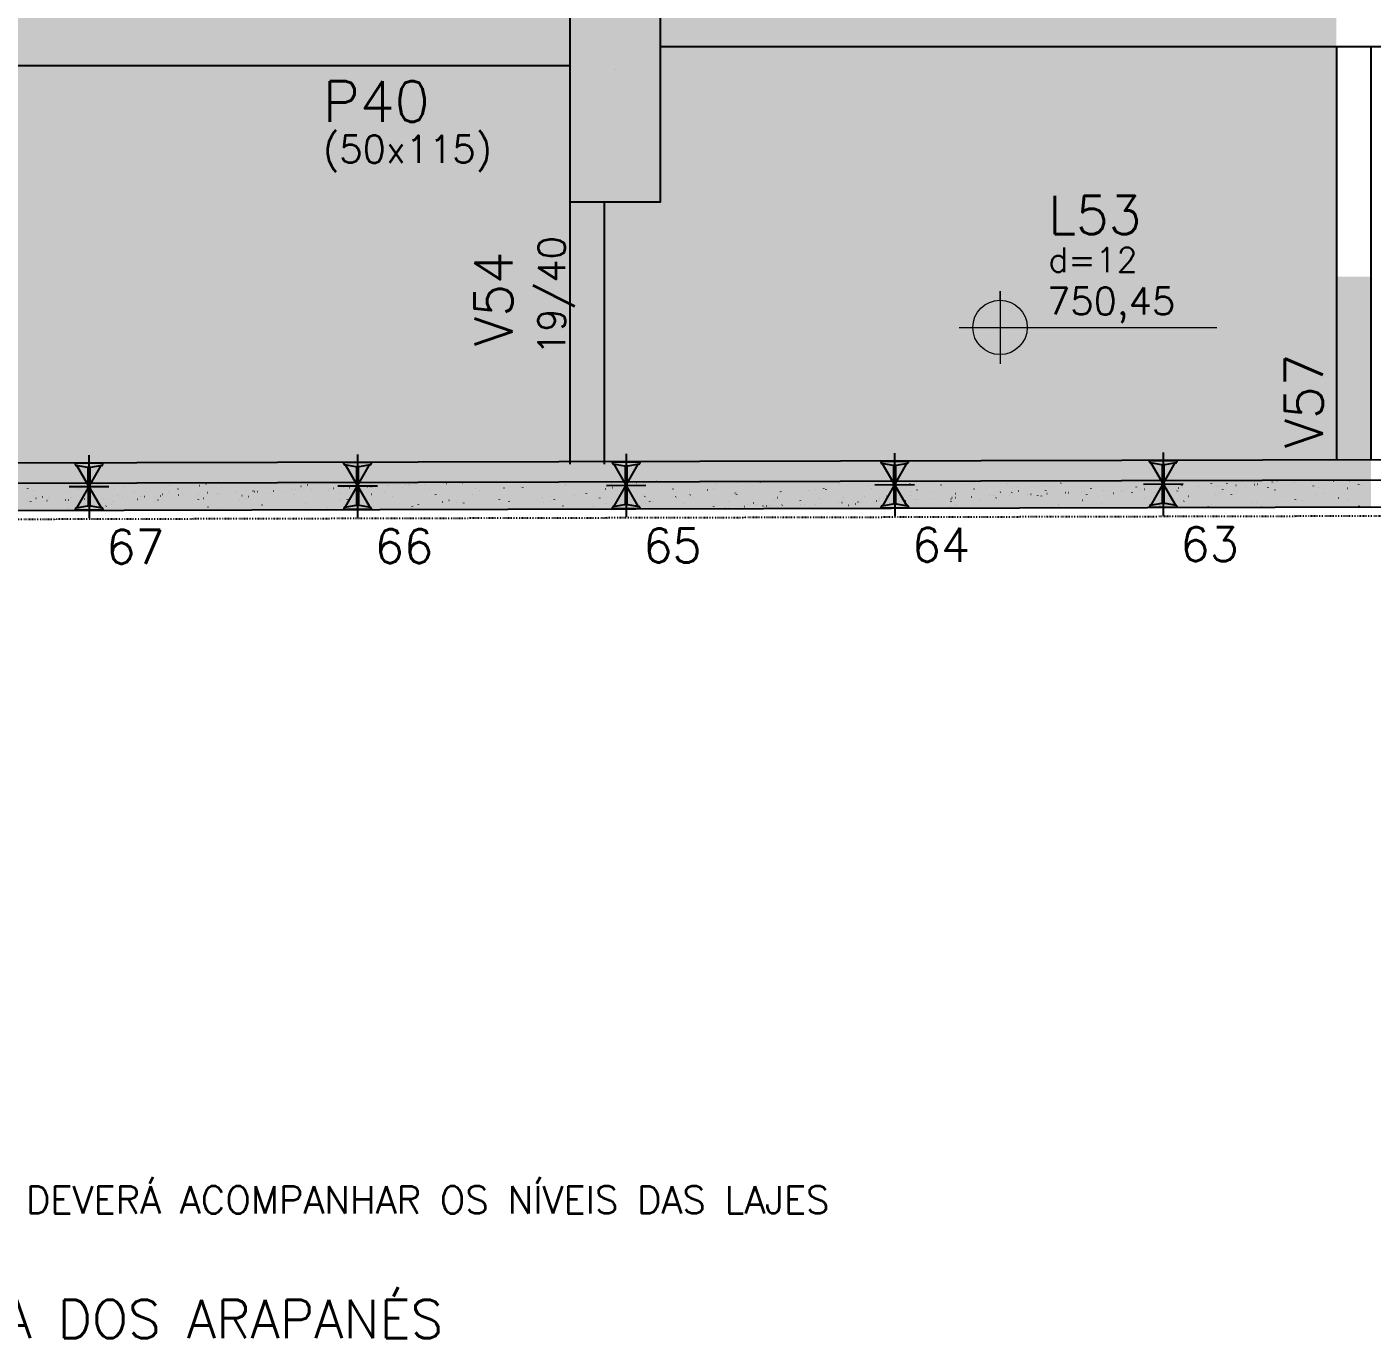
# Model space of a CAD drawing. Extents: x -40810 to 33675, y -2018 to 21213.
# Drawn here: x 17077 to 17819, y -736 to -14 of the extents above; entities that cross this region are included whole.
import ezdxf

# ---------------------------------------------------------------- set-up
doc = ezdxf.new("R2010")
doc.units = 0
doc.linetypes.add('ESTILO_TQS_0003', pattern=[1.5, 0.5, -0.4, 0.1, -0.5])
doc.layers.get('0').update_dxf_attribs({"color": 1, "lineweight": 9})
for name, color, linetype in [('1', 5, 'Continuous'), ('10', 7, 'Continuous'), ('11', 22, 'Continuous'), ('12', 3, 'Continuous'), ('13', 7, 'Continuous'), ('131', 59, 'Continuous'), ('19', 5, 'Continuous'), ('24', 5, 'ESTILO_TQS_0003'), ('242', 3, 'Continuous'), ('26', 1, 'Continuous'), ('27', 10, 'Continuous'), ('3', 2, 'Continuous'), ('49', 20, 'Continuous'), ('51', 6, 'Continuous'), ('52', 21, 'Continuous'), ('8', 5, 'Continuous'), ('9', 3, 'Continuous')]:
    doc.layers.add(name, color=color, linetype=linetype)
doc.styles.get("Standard").update_dxf_attribs({"font": 'romans.shx', "width": 0.8})

# ---------------------------------------------------------------- blocks, each defined once
blk = doc.blocks.new('_H9EFD498501-001')
for p, q in [((3310.16108, 200.255246), (3310.234303, 200.271479)), ((3332.661637, 200.243865), (3332.707294, 200.303367)), ((3350.049893, 200.340484), (3350.124821, 200.343755)), ((2621.789618, 195.840729), (2621.799408, 195.915087)), ((2624.757292, 194.829961), (2624.802949, 194.889462)), ((2643.110933, 194.169924), (2643.184156, 194.186157)), ((2645.701455, 197.390365), (2645.711245, 197.464724)), ((2649.724331, 195.74195), (2649.769988, 195.801451)), ((2660.31815, 197.984672), (2660.391373, 198.000905)), ((2663.979261, 198.79632), (2664.052483, 198.812553)), ((2669.539872, 198.382314), (2669.549661, 198.456672)), ((2674.69137, 196.653939), (2674.737027, 196.71344)), ((2680.803186, 193.896278), (2680.812975, 193.970636)), ((2699.092261, 193.690128), (2699.165483, 193.70636)), ((2699.658409, 197.565928), (2699.704066, 197.62543)), ((2704.715023, 195.445914), (2704.724812, 195.520272)), ((2716.299478, 197.504876), (2716.372701, 197.521109)), ((2719.960588, 198.316524), (2720.033811, 198.332757)), ((2720.881566, 193.598794), (2720.927223, 193.658296)), ((2724.625448, 198.477917), (2724.671105, 198.537419)), ((2725.718254, 193.185711), (2725.793183, 193.188982)), ((2727.591469, 193.267497), (2727.666398, 193.270769)), ((2728.553439, 196.437862), (2728.563229, 196.512221)), ((2736.433046, 193.653529), (2736.507975, 193.6568)), ((2745.848605, 194.510783), (2745.894262, 194.570285)), ((2746.548409, 194.095175), (2746.623338, 194.098446)), ((2748.421625, 194.176961), (2748.496553, 194.180233)), ((2752.568066, 198.768262), (2752.577855, 198.84262)), ((2755.073589, 193.210331), (2755.146811, 193.226564)), ((2757.263202, 194.562993), (2757.33813, 194.566264)), ((2763.72859, 193.501463), (2763.73838, 193.575821)), ((2767.378565, 195.004639), (2767.453493, 195.007911)), ((2769.25178, 195.086426), (2769.326709, 195.089697)), ((2770.815644, 195.422772), (2770.861301, 195.482274)), ((2772.280806, 197.02508), (2772.354028, 197.041313)), ((2775.941916, 197.836728), (2776.015138, 197.852961)), ((2778.093357, 195.472457), (2778.168286, 195.475729)), ((2787.567007, 194.493411), (2787.576796, 194.56777)), ((2788.20872, 195.914103), (2788.283649, 195.917375)), ((2790.081936, 195.99589), (2790.156864, 195.999161)), ((2793.385685, 193.210933), (2793.431342, 193.270434)), ((2795.782683, 196.334762), (2795.82834, 196.394263)), ((2798.923512, 196.381921), (2798.998441, 196.385193)), ((2809.038876, 196.823568), (2809.113804, 196.826839)), ((2810.912091, 196.905354), (2810.98702, 196.908625)), ((2811.581633, 196.82381), (2811.591423, 196.898169)), ((2818.352724, 194.122922), (2818.398381, 194.182423)), ((2819.753668, 197.291386), (2819.828597, 197.294657)), ((2820.749722, 197.246751), (2820.795379, 197.306252)), ((2828.262134, 196.545284), (2828.335356, 196.561517)), ((2829.869031, 197.733032), (2829.94396, 197.736303)), ((2831.742247, 197.814818), (2831.817175, 197.81809)), ((2831.923244, 197.356932), (2831.996466, 197.373165)), ((2835.49347, 198.373447), (2835.50326, 198.447805)), ((2840.583823, 198.20085), (2840.658752, 198.204121)), ((2843.319763, 195.034911), (2843.36542, 195.094413)), ((2845.716761, 198.15874), (2845.762418, 198.218241)), ((2850.699187, 198.642496), (2850.774115, 198.645768)), ((2852.572402, 198.724282), (2852.647331, 198.727554)), ((2859.331887, 199.365395), (2859.332812, 199.372425)), ((2861.413979, 199.110314), (2861.488907, 199.113585)), ((2868.286802, 195.9469), (2868.332459, 196.006402)), ((2870.595201, 194.879359), (2870.60499, 194.953717)), ((2870.6838, 199.070729), (2870.729457, 199.130231)), ((2884.243462, 196.065487), (2884.316684, 196.08172)), ((2887.904572, 196.877136), (2887.977794, 196.893369)), ((2893.253841, 196.858889), (2893.299498, 196.918391)), ((2894.507038, 196.428995), (2894.516827, 196.503354)), ((2918.22088, 197.770879), (2918.266537, 197.83038)), ((2918.345454, 197.420944), (2918.355243, 197.495302)), ((2929.608768, 192.934908), (2929.618557, 193.009266)), ((2940.22479, 195.585691), (2940.298012, 195.601924)), ((2943.187919, 198.682868), (2943.233576, 198.742369)), ((2943.8859, 196.39734), (2943.959122, 196.413573)), ((2953.520605, 194.484544), (2953.530395, 194.558902)), ((2957.065896, 199.319275), (2957.139118, 199.335508)), ((2968.154958, 199.594857), (2968.187846, 199.637718)), ((2977.359021, 195.476493), (2977.368811, 195.550851)), ((2996.206118, 195.105895), (2996.27934, 195.122128)), ((2999.867228, 195.917544), (2999.94045, 195.933777)), ((3001.373648, 197.806892), (3001.383437, 197.88125)), ((3011.834012, 193.26713), (3011.879669, 193.326631)), ((3013.047224, 198.839479), (3013.120446, 198.855712)), ((3025.285485, 199.356528), (3025.295275, 199.430886)), ((3036.372589, 193.532041), (3036.382378, 193.6064)), ((3036.801051, 194.179119), (3036.846708, 194.23862)), ((3052.187446, 194.626099), (3052.260668, 194.642332)), ((3055.848556, 195.437748), (3055.921778, 195.453981)), ((3060.387215, 195.86244), (3060.397005, 195.936799)), ((3061.76809, 195.091108), (3061.813747, 195.150609)), ((3069.028552, 198.359683), (3069.101774, 198.375915)), ((3084.299053, 197.412077), (3084.308842, 197.486435)), ((3086.735129, 196.003097), (3086.780786, 196.062599)), ((3108.137469, 198.404025), (3108.147258, 198.478384)), ((3108.168774, 194.146303), (3108.241996, 194.162536)), ((3111.702168, 196.915086), (3111.747825, 196.974588)), ((3111.829884, 194.957952), (3111.903106, 194.974185)), ((3119.400783, 193.917989), (3119.410572, 193.992347)), ((3125.00988, 197.879886), (3125.083102, 197.896119)), ((3132.925325, 192.947952), (3132.970982, 193.007454)), ((3136.669207, 197.827075), (3136.714864, 197.886577)), ((3143.31262, 195.467625), (3143.32241, 195.541984)), ((3157.892364, 193.859941), (3157.938021, 193.919443)), ((3161.636246, 198.739064), (3161.681904, 198.798566)), ((3164.150101, 193.666507), (3164.223324, 193.68274)), ((3167.151036, 196.459574), (3167.160826, 196.533932)), ((3167.811211, 194.478156), (3167.884434, 194.494389)), ((3180.991208, 197.40009), (3181.06443, 197.416323)), ((3182.859403, 194.771931), (3182.90506, 194.831432)), ((3183.408649, 193.06477), (3183.483578, 193.068042)), ((3186.603285, 199.651054), (3186.648943, 199.710555)), ((3191.165663, 198.789973), (3191.175452, 198.864331)), ((3193.524012, 193.506417), (3193.598941, 193.509688)), ((3195.397228, 193.588203), (3195.472156, 193.591474)), ((3202.326187, 193.523174), (3202.335977, 193.597532)), ((3204.238805, 193.974234), (3204.313733, 193.977506)), ((3207.826442, 195.68392), (3207.872099, 195.743421)), ((3214.354168, 194.415881), (3214.429096, 194.419152)), ((3216.227383, 194.497667), (3216.302312, 194.500939)), ((3220.131429, 193.186711), (3220.204651, 193.202944)), ((3223.792539, 193.998359), (3223.865761, 194.014592)), ((3225.06896, 194.883699), (3225.143889, 194.88697)), ((3226.164604, 194.515123), (3226.174393, 194.589481)), ((3230.396483, 193.47208), (3230.44214, 193.531582)), ((3232.793481, 196.595909), (3232.839138, 196.65541)), ((3235.184323, 195.325345), (3235.259252, 195.328616)), ((3236.972535, 196.920294), (3237.045758, 196.936527)), ((3237.057539, 195.407131), (3237.132467, 195.410403)), ((3245.899115, 195.793163), (3245.974044, 195.796434)), ((3250.17923, 196.845522), (3250.18902, 196.91988)), ((3255.363522, 194.384069), (3255.409179, 194.443571)), ((3256.014479, 196.234809), (3256.089407, 196.238081)), ((3257.76052, 197.507898), (3257.806177, 197.5674)), ((3257.887694, 196.316596), (3257.962623, 196.319867)), ((3266.729271, 196.702627), (3266.8042, 196.705899)), ((3274.091067, 198.395158), (3274.100857, 198.469516)), ((3276.844634, 197.144273), (3276.919563, 197.147545)), ((3278.71785, 197.22606), (3278.792778, 197.229331)), ((3279.773867, 193.518563), (3279.847089, 193.534796)), ((3280.330561, 195.296058), (3280.376218, 195.35556)), ((3282.727559, 198.419887), (3282.773216, 198.479389)), ((3287.559426, 197.612091), (3287.634355, 197.615363)), ((3292.953863, 196.440498), (3293.027085, 196.456731)), ((3297.67479, 198.053738), (3297.749718, 198.057009)), ((3297.929484, 199.387107), (3297.939273, 199.461465)), ((3299.548005, 198.135524), (3299.622934, 198.138795)), ((3305.2976, 196.208048), (3305.343257, 196.267549)), ((3307.694598, 199.331876), (3307.740255, 199.391378)), ((3308.389582, 198.521556), (3308.46451, 198.524827)), ((3309.192798, 194.90107), (3309.202587, 194.975429)), ((3318.504945, 198.963202), (3318.579874, 198.966473)), ((3320.37816, 199.044988), (3320.453089, 199.04826)), ((3329.219737, 199.43102), (3329.294666, 199.434291)), ((3330.264639, 197.120037), (3330.310296, 197.179538)), ((3333.104635, 196.450707), (3333.114424, 196.525065)), ((3335.755195, 193.038767), (3335.828417, 193.055)), ((3339.3351, 199.872666), (3339.410029, 199.875938)), ((3341.208316, 199.954452), (3341.283244, 199.957724)), ((3348.935191, 195.960702), (3349.008413, 195.976935)), ((3355.231678, 198.032026), (3355.277335, 198.091527)), ((3356.943051, 197.442655), (3356.952841, 197.517014)), ((2621.567477, 188.63839), (2621.642406, 188.641661)), ((2623.440692, 188.720176), (2623.515621, 188.723447)), ((2626.269827, 190.43634), (2626.343049, 190.452573)), ((2629.930937, 191.247989), (2630.004159, 191.264222)), ((2632.282269, 189.106207), (2632.357198, 189.109479)), ((2632.950143, 190.57393), (2632.959932, 190.648288)), ((2642.397632, 189.547854), (2642.472561, 189.551125)), ((2643.58345, 187.738998), (2643.629107, 187.798499)), ((2644.270848, 189.62964), (2644.345776, 189.632912)), ((2645.980448, 190.862827), (2646.026106, 190.922328)), ((2653.112425, 190.015672), (2653.187353, 190.018943)), ((2656.788559, 191.565878), (2656.798349, 191.640237)), ((2663.227788, 190.457318), (2663.302716, 190.460589)), ((2665.043938, 186.141796), (2665.11716, 186.158029)), ((2665.101003, 190.539104), (2665.175932, 190.542376)), ((2668.051873, 187.079842), (2668.061663, 187.154201)), ((2668.550489, 188.650987), (2668.596146, 188.710489)), ((2670.947487, 191.774816), (2670.993145, 191.834317)), ((2673.94258, 190.925136), (2674.017509, 190.928407)), ((2682.251155, 189.956544), (2682.324377, 189.972777)), ((2684.057943, 191.366782), (2684.132872, 191.370054)), ((2685.912265, 190.768193), (2685.985487, 190.784426)), ((2685.931159, 191.448569), (2686.006087, 191.45184)), ((2691.96371, 188.629479), (2691.9735, 188.703837)), ((2693.517528, 189.562976), (2693.563185, 189.622478)), ((2694.772735, 191.8346), (2694.847664, 191.837872)), ((2695.914527, 192.686805), (2695.960184, 192.746306)), ((2704.888099, 192.276246), (2704.963027, 192.279518)), ((2706.761314, 192.358033), (2706.836243, 192.361304)), ((2715.602891, 192.744064), (2715.677819, 192.747336)), ((2715.802127, 189.621427), (2715.811916, 189.695786)), ((2718.484567, 190.474965), (2718.530225, 190.534467)), ((2721.025266, 185.662), (2721.098488, 185.678233)), ((2738.232483, 189.476748), (2738.305705, 189.492981)), ((2739.816753, 191.951826), (2739.826543, 192.026185)), ((2741.893593, 190.288397), (2741.966815, 190.30463)), ((2743.451606, 191.386954), (2743.497264, 191.446456)), ((2750.977278, 186.685027), (2750.987067, 186.759386)), ((2768.418645, 192.298944), (2768.464303, 192.358445)), ((2774.815694, 187.676976), (2774.825483, 187.751334)), ((2794.213811, 188.996952), (2794.287033, 189.013185)), ((2797.874921, 189.808601), (2797.948143, 189.824834)), ((2798.830321, 190.007375), (2798.84011, 190.081733)), ((2811.054917, 192.730535), (2811.128139, 192.746768)), ((2812.0977, 185.971216), (2812.143357, 186.030718)), ((2822.742158, 191.557011), (2822.751947, 191.63137)), ((2833.829261, 185.732525), (2833.839051, 185.806883)), ((2837.064739, 186.883206), (2837.110396, 186.942707)), ((2846.580574, 192.54896), (2846.590363, 192.623318)), ((2850.195139, 188.517156), (2850.268361, 188.533389)), ((2853.856249, 189.328804), (2853.929471, 189.345037)), ((2857.843888, 188.062924), (2857.853677, 188.137282)), ((2862.031778, 187.795195), (2862.077435, 187.854696)), ((2867.036245, 192.250739), (2867.109467, 192.266972)), ((2881.755725, 189.61256), (2881.765515, 189.686918)), ((2886.998817, 188.707184), (2887.044474, 188.766685)), ((2905.594141, 190.604509), (2905.603931, 190.678867)), ((2906.176467, 188.03736), (2906.249689, 188.053593)), ((2909.837577, 188.849008), (2909.910799, 188.865241)), ((2911.965856, 189.619173), (2912.011513, 189.678674)), ((2916.857455, 186.118472), (2916.867245, 186.192831)), ((2923.017573, 191.770943), (2923.090795, 191.787176)), ((2933.189012, 185.652039), (2933.234669, 185.711541)), ((2936.932895, 190.531162), (2936.978552, 190.590664)), ((2940.769293, 187.668109), (2940.779082, 187.742467)), ((2958.156051, 186.564028), (2958.201708, 186.62353)), ((2961.899934, 191.443151), (2961.945591, 191.502653)), ((2962.157794, 187.557564), (2962.231017, 187.573797)), ((2964.607709, 188.660057), (2964.617498, 188.734416)), ((2965.818905, 188.369212), (2965.892127, 188.385445)), ((2978.998901, 191.291147), (2979.072123, 191.30738)), ((2983.12309, 187.476017), (2983.168747, 187.535519)), ((2986.866973, 192.35514), (2986.91263, 192.414642)), ((2988.622335, 190.990456), (2988.632125, 191.064815)), ((2999.78286, 185.723657), (2999.792649, 185.798016)), ((3007.925829, 185.403025), (3008.000758, 185.406296)), ((3008.090129, 188.388007), (3008.135787, 188.447508)), ((3012.534173, 192.540093), (3012.543962, 192.614451)), ((3016.767406, 185.789056), (3016.842334, 185.792328)), ((3018.139122, 187.077768), (3018.212345, 187.094001)), ((3021.800232, 187.889416), (3021.873455, 187.905649)), ((3023.621276, 186.715606), (3023.631066, 186.789964)), ((3026.882769, 186.230703), (3026.957698, 186.233974)), ((3028.755985, 186.312489), (3028.830913, 186.315761)), ((3030.66017, 186.176167), (3030.705827, 186.235668)), ((3033.057168, 189.299996), (3033.102826, 189.359497)), ((3034.980228, 190.811351), (3035.053451, 190.827584)), ((3037.597561, 186.698521), (3037.67249, 186.701792)), ((3047.635903, 189.046005), (3047.645692, 189.120363)), ((3047.712925, 187.140167), (3047.787853, 187.143438)), ((3049.58614, 187.221953), (3049.661069, 187.225225)), ((3055.627209, 187.088156), (3055.672866, 187.147658)), ((3058.024207, 190.211985), (3058.069865, 190.271486)), ((3058.427717, 187.607985), (3058.502645, 187.611256)), ((3068.54308, 188.049631), (3068.618009, 188.052903)), ((3070.416295, 188.131418), (3070.491224, 188.134689)), ((3071.54774, 190.595641), (3071.55753, 190.67)), ((3074.12045, 186.597972), (3074.193672, 186.614205)), ((3077.78156, 187.40962), (3077.854782, 187.425853)), ((3079.257872, 188.517449), (3079.332801, 188.520721)), ((3080.594248, 188.000145), (3080.639905, 188.059647)), ((3082.991247, 191.123974), (3083.036904, 191.183475)), ((3089.373235, 188.959095), (3089.448164, 188.962367)), ((3090.961556, 190.331555), (3091.034779, 190.347788)), ((3091.246451, 189.040882), (3091.321379, 189.044153)), ((3095.386156, 191.58759), (3095.395946, 191.661948)), ((3100.088028, 189.426913), (3100.162956, 189.430185)), ((3105.561287, 188.912134), (3105.606945, 188.971636)), ((3106.64947, 187.101554), (3106.65926, 187.175912)), ((3107.958286, 192.035963), (3108.003943, 192.095465)), ((3110.203391, 189.86856), (3110.278319, 189.871831)), ((3112.076606, 189.950346), (3112.151535, 189.953617)), ((3120.918183, 190.336378), (3120.993112, 190.339649)), ((3130.101778, 186.118175), (3130.175, 186.134408)), ((3130.528326, 189.824123), (3130.573984, 189.883625)), ((3130.561307, 188.65119), (3130.571097, 188.725548)), ((3131.033546, 190.778024), (3131.108475, 190.781295)), ((3132.906762, 190.85981), (3132.98169, 190.863082)), ((3133.762888, 186.929824), (3133.83611, 186.946057)), ((3141.748338, 191.245842), (3141.823267, 191.249113)), ((3146.942884, 189.851759), (3147.016106, 189.867992)), ((3151.863702, 191.687488), (3151.93863, 191.69076)), ((3153.736917, 191.769274), (3153.811846, 191.772546)), ((3154.399724, 189.643139), (3154.409513, 189.717497)), ((3155.495365, 190.736113), (3155.541023, 190.795614)), ((3162.578494, 192.155306), (3162.653422, 192.158577)), ((3172.693857, 192.596952), (3172.768786, 192.600224)), ((3174.567072, 192.678739), (3174.642001, 192.68201)), ((3178.41435, 191.973538), (3178.42414, 192.047896)), ((3180.462405, 191.648102), (3180.508062, 191.707603)), ((3186.083106, 185.638379), (3186.156328, 185.654612)), ((3189.574875, 186.706739), (3189.584664, 186.781097)), ((3189.744216, 186.450028), (3189.817438, 186.466261)), ((3202.924212, 189.371963), (3202.997434, 189.388196)), ((3205.429444, 192.560091), (3205.475101, 192.619592)), ((3213.413291, 187.698687), (3213.423081, 187.773046)), ((3224.141459, 185.320375), (3224.187116, 185.379876)), ((3237.427918, 190.029086), (3237.437707, 190.103445)), ((3245.725544, 185.970232), (3245.798766, 185.986465)), ((3249.108498, 186.232364), (3249.154155, 186.291865)), ((3258.90554, 188.892167), (3258.978762, 188.9084)), ((3260.519744, 185.350122), (3260.519744, 185.350122)), ((3260.519744, 185.350122), (3260.519744, 185.350122)), ((3261.339755, 191.578723), (3261.349544, 191.653081)), ((3272.37746, 185.379021), (3272.37746, 185.379021)), ((3272.426859, 185.754236), (3272.436648, 185.828594)), ((3272.721594, 185.379859), (3272.721594, 185.379859)), ((3274.075537, 187.144353), (3274.121194, 187.203854)), ((3276.112757, 192.706915), (3276.185979, 192.723148)), ((3284.235177, 185.407919), (3284.235177, 185.407919)), ((3285.178171, 192.570671), (3285.187961, 192.64503)), ((3296.092893, 185.436818), (3296.092893, 185.436818)), ((3296.092893, 185.436818), (3296.092893, 185.436818)), ((3296.092893, 185.436818), (3296.092893, 185.436818)), ((3296.441485, 188.084635), (3296.451275, 188.158994)), ((3297.034305, 185.439112), (3297.034305, 185.439112)), ((3299.042576, 188.056342), (3299.088233, 188.115843)), ((3301.524731, 185.450056), (3301.524731, 185.450056)), ((3301.706872, 185.490436), (3301.780094, 185.506669)), ((3307.95061, 185.465717), (3307.95061, 185.465717)), ((3307.95061, 185.465717), (3307.95061, 185.465717)), ((3307.95061, 185.465717), (3307.95061, 185.465717)), ((3314.886868, 188.412371), (3314.96009, 188.428604)), ((3319.808326, 185.494616), (3319.808326, 185.494616)), ((3319.808326, 185.494616), (3319.808326, 185.494616)), ((3320.353322, 189.634271), (3320.363112, 189.70863)), ((3321.347017, 185.498365), (3321.347017, 185.498365)), ((3324.009615, 188.968331), (3324.055272, 189.027833)), ((3331.666043, 185.523514), (3331.666043, 185.523514)), ((3331.666043, 185.523514), (3331.666043, 185.523514)), ((3332.094085, 192.227119), (3332.167307, 192.243352)), ((3343.523759, 185.552413), (3343.523759, 185.552413)), ((3344.191739, 190.62622), (3344.201528, 190.700578)), ((3345.659728, 185.557619), (3345.659728, 185.557619)), ((3348.976654, 189.88032), (3349.022311, 189.939822)), ((3355.381476, 185.581312), (3355.381476, 185.581312)), ((3355.381476, 185.581312), (3355.381476, 185.581312)), ((3355.381476, 185.581312), (3355.381476, 185.581312)), ((3355.455053, 186.140184), (3355.464842, 186.214542)), ((3360.316587, 185.593339), (3360.316587, 185.593339)), ((3360.316587, 185.593339), (3360.316587, 185.593339)), ((2632.060772, 183.81849), (2632.060772, 183.81849)), ((2632.060772, 183.81849), (2632.060772, 183.81849)), ((2640.591091, 183.83928), (2640.591091, 183.83928)), ((2640.591091, 183.83928), (2640.591091, 183.83928)), ((2643.918489, 183.847389), (2643.918489, 183.847389)), ((2644.037247, 184.749443), (2644.047036, 184.823802)), ((2654.814316, 183.873943), (2654.814316, 183.873943)), ((2654.814316, 183.873943), (2654.814316, 183.873943)), ((2655.776205, 183.876288), (2655.776205, 183.876288)), ((2664.903803, 183.898533), (2664.903803, 183.898533)), ((2664.903803, 183.898533), (2664.903803, 183.898533)), ((2667.633922, 183.905186), (2667.633922, 183.905186)), ((2667.633922, 183.905186), (2667.633922, 183.905186)), ((2667.633922, 183.905186), (2667.633922, 183.905186)), ((2679.491638, 183.934085), (2679.491638, 183.934085)), ((2679.491638, 183.934085), (2679.491638, 183.934085)), ((2679.491638, 183.934085), (2679.491638, 183.934085)), ((2689.216515, 183.957786), (2689.216515, 183.957786)), ((2689.216515, 183.957786), (2689.216515, 183.957786)), ((2691.349355, 183.962984), (2691.349355, 183.962984)), ((2691.349355, 183.962984), (2691.349355, 183.962984)), ((2703.207071, 183.991883), (2703.207071, 183.991883)), ((2703.207071, 183.991883), (2703.207071, 183.991883)), ((2713.529226, 184.017039), (2713.529226, 184.017039)), ((2713.529226, 184.017039), (2713.529226, 184.017039)), ((2713.606172, 184.017226), (2713.606172, 184.017226)), ((2713.606172, 184.017226), (2713.606172, 184.017226)), ((2715.064787, 184.020781), (2715.064787, 184.020781)), ((2726.922504, 184.04968), (2726.922504, 184.04968)), ((2726.922504, 184.04968), (2726.922504, 184.04968)), ((2726.922504, 184.04968), (2726.922504, 184.04968)), ((2727.065441, 185.135391), (2727.07523, 185.209749)), ((2737.841938, 184.076292), (2737.841938, 184.076292)), ((2737.841938, 184.076292), (2737.841938, 184.076292)), ((2738.78022, 184.078579), (2738.78022, 184.078579)), ((2738.78022, 184.078579), (2738.78022, 184.078579)), ((2738.78022, 184.078579), (2738.78022, 184.078579)), ((2750.637937, 184.107477), (2750.637937, 184.107477)), ((2750.637937, 184.107477), (2750.637937, 184.107477)), ((2762.154649, 184.135545), (2762.154649, 184.135545)), ((2762.163622, 184.147238), (2762.209279, 184.20674)), ((2762.495653, 184.136376), (2762.495653, 184.136376)), ((2762.495653, 184.136376), (2762.495653, 184.136376)), ((2772.398028, 184.160509), (2772.398028, 184.160509)), ((2772.398028, 184.160509), (2772.398028, 184.160509)), ((2774.35337, 184.165275), (2774.35337, 184.165275)), ((2777.006594, 185.182204), (2777.079816, 185.198437)), ((2786.211086, 184.194173), (2786.211086, 184.194173)), ((2786.467361, 184.194798), (2786.467361, 184.194798)), ((2787.130661, 185.059227), (2787.176318, 185.118729)), ((2798.068803, 184.223072), (2798.068803, 184.223072)), ((2798.068803, 184.223072), (2798.068803, 184.223072)), ((2798.068803, 184.223072), (2798.068803, 184.223072)), ((2809.926519, 184.251971), (2809.926519, 184.251971)), ((2809.926519, 184.251971), (2809.926519, 184.251971)), ((2809.990845, 184.740576), (2810.000635, 184.814934)), ((2810.780073, 184.254051), (2810.780073, 184.254051)), ((2821.784236, 184.28087), (2821.784236, 184.28087)), ((2821.784236, 184.28087), (2821.784236, 184.28087)), ((2831.189884, 184.303792), (2831.189884, 184.303792)), ((2831.189884, 184.303792), (2831.189884, 184.303792)), ((2832.987922, 184.702408), (2833.061144, 184.718641)), ((2833.641952, 184.309768), (2833.641952, 184.309768)), ((2835.092784, 184.313304), (2835.092784, 184.313304)), ((2845.499668, 184.338667), (2845.499668, 184.338667)), ((2857.357385, 184.367566), (2857.357385, 184.367566)), ((2857.357385, 184.367566), (2857.357385, 184.367566)), ((2857.357385, 184.367566), (2857.357385, 184.367566)), ((2859.405496, 184.372557), (2859.405496, 184.372557)), ((2869.215101, 184.396464), (2869.215101, 184.396464)), ((2869.215101, 184.396464), (2869.215101, 184.396464)), ((2869.215101, 184.396464), (2869.215101, 184.396464)), ((2881.072818, 184.425363), (2881.072818, 184.425363)), ((2881.072818, 184.425363), (2881.072818, 184.425363)), ((2883.718208, 184.43181), (2883.718208, 184.43181)), ((2889.98174, 184.447075), (2889.98174, 184.447075)), ((2889.98174, 184.447075), (2889.98174, 184.447075)), ((2889.98174, 184.447075), (2889.98174, 184.447075)), ((2892.930534, 184.454262), (2892.930534, 184.454262)), ((2892.930534, 184.454262), (2892.930534, 184.454262)), ((2904.788251, 184.483161), (2904.788251, 184.483161)), ((2908.030919, 184.491063), (2908.030919, 184.491063)), ((2908.030919, 184.491063), (2908.030919, 184.491063)), ((2908.030919, 184.491063), (2908.030919, 184.491063)), ((2908.221973, 184.74005), (2908.26763, 184.799551)), ((2916.645967, 184.512059), (2916.645967, 184.512059)), ((2916.645967, 184.512059), (2916.645967, 184.512059)), ((2916.645967, 184.512059), (2916.645967, 184.512059)), ((2928.503684, 184.540958), (2928.503684, 184.540958)), ((2928.503684, 184.540958), (2928.503684, 184.540958)), ((2928.503684, 184.540958), (2928.503684, 184.540958)), ((2932.343631, 184.550316), (2932.343631, 184.550316)), ((2932.343631, 184.550316), (2932.343631, 184.550316)), ((2932.343631, 184.550316), (2932.343631, 184.550316)), ((2940.3614, 184.569857), (2940.3614, 184.569857)), ((2940.3614, 184.569857), (2940.3614, 184.569857)), ((2948.773596, 184.590358), (2948.773596, 184.590358)), ((2948.773596, 184.590358), (2948.773596, 184.590358)), ((2948.773596, 184.590358), (2948.773596, 184.590358)), ((2952.219116, 184.598755), (2952.219116, 184.598755)), ((2952.219116, 184.598755), (2952.219116, 184.598755)), ((2956.656342, 184.60957), (2956.656342, 184.60957)), ((2956.656342, 184.60957), (2956.656342, 184.60957)), ((2956.656342, 184.60957), (2956.656342, 184.60957)), ((2964.076833, 184.627654), (2964.076833, 184.627654)), ((2975.934549, 184.656553), (2975.934549, 184.656553)), ((2980.969054, 184.668823), (2980.969054, 184.668823)), ((2980.969054, 184.668823), (2980.969054, 184.668823)), ((2980.969054, 184.668823), (2980.969054, 184.668823)), ((2987.792266, 184.685452), (2987.792266, 184.685452)), ((2987.792266, 184.685452), (2987.792266, 184.685452)), ((2987.792266, 184.685452), (2987.792266, 184.685452)), ((2991.709348, 184.694998), (2991.709348, 184.694998)), ((2991.709348, 184.694998), (2991.709348, 184.694998)), ((2995.93725, 184.879592), (2996.012179, 184.882864)), ((2999.649982, 184.71435), (2999.649982, 184.71435)), ((2999.649982, 184.71435), (2999.649982, 184.71435)), ((3005.281766, 184.728076), (3005.281766, 184.728076)), ((3005.281766, 184.728076), (3005.281766, 184.728076)), ((3005.693131, 185.264178), (3005.738788, 185.323679)), ((3006.052614, 185.321238), (3006.127542, 185.32451)), ((3007.565452, 184.733641), (3007.565452, 184.733641)), ((3007.565452, 184.733641), (3007.565452, 184.733641)), ((3007.565452, 184.733641), (3007.565452, 184.733641)), ((3011.507699, 184.743249), (3011.507699, 184.743249)), ((3011.507699, 184.743249), (3011.507699, 184.743249)), ((3023.365415, 184.772148), (3023.365415, 184.772148)), ((3029.594477, 184.787329), (3029.594477, 184.787329)), ((3029.594477, 184.787329), (3029.594477, 184.787329)), ((3035.223132, 184.801046), (3035.223132, 184.801046)), ((3047.080848, 184.829945), (3047.080848, 184.829945)), ((3047.080848, 184.829945), (3047.080848, 184.829945)), ((3047.080848, 184.829945), (3047.080848, 184.829945)), ((3053.907189, 184.846582), (3053.907189, 184.846582)), ((3053.907189, 184.846582), (3053.907189, 184.846582)), ((3058.938564, 184.858844), (3058.938564, 184.858844)), ((3058.938564, 184.858844), (3058.938564, 184.858844)), ((3058.938564, 184.858844), (3058.938564, 184.858844)), ((3066.357308, 184.876924), (3066.357308, 184.876924)), ((3066.357308, 184.876924), (3066.357308, 184.876924)), ((3066.357308, 184.876924), (3066.357308, 184.876924)), ((3070.796281, 184.887743), (3070.796281, 184.887743)), ((3070.796281, 184.887743), (3070.796281, 184.887743)), ((3078.219901, 184.905835), (3078.219901, 184.905835)), ((3078.219901, 184.905835), (3078.219901, 184.905835)), ((3082.653997, 184.916641), (3082.653997, 184.916641)), ((3082.653997, 184.916641), (3082.653997, 184.916641)), ((3094.511714, 184.94554), (3094.511714, 184.94554)), ((3102.532612, 184.965088), (3102.532612, 184.965088)), ((3102.532612, 184.965088), (3102.532612, 184.965088)), ((3106.36943, 184.974439), (3106.36943, 184.974439)), ((3106.36943, 184.974439), (3106.36943, 184.974439)), ((3106.36943, 184.974439), (3106.36943, 184.974439)), ((3118.227147, 185.003337), (3118.227147, 185.003337)), ((3118.227147, 185.003337), (3118.227147, 185.003337)), ((3118.227147, 185.003337), (3118.227147, 185.003337)), ((3125.149163, 185.020207), (3125.149163, 185.020207)), ((3125.149163, 185.020207), (3125.149163, 185.020207)), ((3125.149163, 185.020207), (3125.149163, 185.020207)), ((3126.845324, 185.024341), (3126.845324, 185.024341)), ((3126.845324, 185.024341), (3126.845324, 185.024341)), ((3130.084863, 185.032236), (3130.084863, 185.032236)), ((3130.084863, 185.032236), (3130.084863, 185.032236)), ((3141.94258, 185.061135), (3141.94258, 185.061135)), ((3141.94258, 185.061135), (3141.94258, 185.061135)), ((3151.158035, 185.083594), (3151.158035, 185.083594)), ((3151.158035, 185.083594), (3151.158035, 185.083594)), ((3153.800296, 185.090034), (3153.800296, 185.090034)), ((3165.658012, 185.118932), (3165.658012, 185.118932)), ((3165.658012, 185.118932), (3165.658012, 185.118932)), ((3165.658012, 185.118932), (3165.658012, 185.118932)), ((3165.663038, 185.157103), (3165.672827, 185.231461)), ((3175.470747, 185.142847), (3175.470747, 185.142847)), ((3175.470747, 185.142847), (3175.470747, 185.142847)), ((3177.515729, 185.147831), (3177.515729, 185.147831)), ((3177.515729, 185.147831), (3177.515729, 185.147831)), ((3177.515729, 185.147831), (3177.515729, 185.147831)), ((3183.941019, 185.16349), (3183.941019, 185.16349)), ((3183.941019, 185.16349), (3183.941019, 185.16349)), ((3183.941019, 185.16349), (3183.941019, 185.16349)), ((3189.373445, 185.17673), (3189.373445, 185.17673)), ((3189.373445, 185.17673), (3189.373445, 185.17673)), ((3199.783459, 185.2021), (3199.783459, 185.2021)), ((3199.783459, 185.2021), (3199.783459, 185.2021)), ((3201.231162, 185.205628), (3201.231162, 185.205628)), ((3201.231162, 185.205628), (3201.231162, 185.205628)), ((3213.088878, 185.234527), (3213.088878, 185.234527)), ((3224.09617, 185.261353), (3224.09617, 185.261353)), ((3224.946595, 185.263426), (3224.946595, 185.263426)), ((3236.804311, 185.292325), (3236.804311, 185.292325)), ((3236.804311, 185.292325), (3236.804311, 185.292325)), ((3236.804311, 185.292325), (3236.804311, 185.292325)), ((3242.732875, 185.306773), (3242.732875, 185.306773)), ((3248.408882, 185.320606), (3248.408882, 185.320606)), ((3248.662028, 185.321223), (3248.662028, 185.321223)), ((3248.662028, 185.321223), (3248.662028, 185.321223)), ((3248.662028, 185.321223), (3248.662028, 185.321223))]:
    blk.add_line(p, q)

msp = doc.modelspace()

# ---------------------------------------------------------------- linework, layer by layer
for p, q in [((17613.524, -164.231), (17613.524, -159.231)), ((17613.524, -159.231), (17613.524, -199.231)), ((17591.024, -179.231), (17732.933, -179.231))]:
    msp.add_line(p, q)
msp.add_circle((17613.524, -179.231), 15)
at = {"layer": '1'}
for p, q in [((17798.927, -24.432), (17798.927, -252.255)), ((17817.927, -24.432), (17817.927, -252.202)), ((17376.378, -109.932), (17376.378, -254.655)), ((17395.378, -109.932), (17395.378, -254.655)), ((18420.55, -250.805), (14902.259, -259.311))]:
    msp.add_line(p, q, dxfattribs=at)
for points in [[(17426.378, -24.432), (17808.427, -24.432)], [(17808.427, -24.432), (18417.842, -24.432)], [(16672.927, -34.809), (17107.927, -34.809)], [(17107.927, -34.809), (17376.378, -34.809)], [(17376.378, -94.432), (17376.378, -124.184)]]:
    msp.add_lwpolyline(points, dxfattribs=at)
at = {"layer": '131'}
for points in [[(17798.927, -278.211), (17686.927, 526.191), (17798.927, 625.191)], [(17798.927, -278.211), (17077.427, 506.191), (17686.927, 526.191)], [(17798.927, -278.211), (16672.927, -281.026), (16672.927, 506.191)], [(17798.927, -278.211), (16672.927, 506.191), (17077.427, 506.191)], [(17798.927, -151.322), (17817.927, -151.322), (17817.927, -278.211)], [(17798.927, -151.322), (17817.927, -278.211), (17798.927, -278.211)], [(17798.927, -151.322), (17798.927, -278.211), (17798.927, -151.322)]]:
    msp.add_solid(points, dxfattribs=at)
at = {"layer": '24'}
msp.add_line((18452.929, -281.718), (14889.49, -290.342), dxfattribs=at)
at = {"layer": '242'}
msp.add_line((17401.378, -36.932), (17401.378, -36.932), dxfattribs=at)
at = {"layer": '27'}
for points in [[(17613.524, -179.231), (17602.503, -169.056), (17601.311, -170.522)], [(17613.524, -179.231), (17603.322, -168.234), (17602.503, -169.056)], [(17613.524, -179.231), (17603.888, -167.736), (17603.322, -168.234)], [(17613.524, -179.231), (17604.568, -167.198), (17603.888, -167.736)], [(17613.524, -179.231), (17605.159, -166.78), (17604.568, -167.198)], [(17613.524, -179.231), (17605.935, -166.292), (17605.159, -166.78)], [(17613.524, -179.231), (17606.616, -165.917), (17605.935, -166.292)], [(17613.524, -179.231), (17607.515, -165.487), (17606.616, -165.917)], [(17613.524, -179.231), (17608.01, -165.282), (17607.515, -165.487)], [(17613.524, -179.231), (17609.105, -164.897), (17608.01, -165.282)], [(17613.524, -179.231), (17610.479, -164.544), (17609.105, -164.897)], [(17613.524, -179.231), (17611.664, -164.347), (17610.479, -164.544)], [(17613.524, -179.231), (17613.524, -164.231), (17611.664, -164.347)], [(17613.524, -179.231), (17598.691, -176.997), (17598.559, -178.205)], [(17613.524, -179.231), (17598.821, -176.26), (17598.691, -176.997)], [(17613.524, -179.231), (17599.044, -175.316), (17598.821, -176.26)], [(17613.524, -179.231), (17599.482, -173.957), (17599.044, -175.316)], [(17613.524, -179.231), (17600.095, -172.547), (17599.482, -173.957)], [(17613.524, -179.231), (17600.67, -171.499), (17600.095, -172.547)], [(17613.524, -179.231), (17601.311, -170.522), (17600.67, -171.499)], [(17613.524, -179.231), (17598.553, -178.297), (17598.524, -179.231)], [(17613.524, -179.231), (17598.524, -179.231), (17613.524, -179.231)], [(17613.524, -179.231), (17598.559, -178.205), (17598.553, -178.297)], [(17613.524, -179.231), (17628.524, -179.231), (17628.408, -181.091)], [(17613.524, -179.231), (17628.408, -181.091), (17628.211, -182.276)], [(17613.524, -179.231), (17628.211, -182.276), (17627.858, -183.65)], [(17613.524, -179.231), (17627.858, -183.65), (17627.473, -184.745)], [(17613.524, -179.231), (17627.473, -184.745), (17627.268, -185.24)], [(17613.524, -179.231), (17627.268, -185.24), (17626.838, -186.139)], [(17613.524, -179.231), (17626.838, -186.139), (17626.463, -186.82)], [(17613.524, -179.231), (17626.463, -186.82), (17625.975, -187.596)], [(17613.524, -179.231), (17625.975, -187.596), (17625.557, -188.187)], [(17613.524, -179.231), (17625.557, -188.187), (17625.019, -188.867)], [(17613.524, -179.231), (17625.019, -188.867), (17624.521, -189.433)], [(17613.524, -179.231), (17624.521, -189.433), (17623.699, -190.252)], [(17613.524, -179.231), (17623.699, -190.252), (17622.232, -191.444)], [(17613.524, -179.231), (17622.232, -191.444), (17621.256, -192.085)], [(17613.524, -179.231), (17621.256, -192.085), (17620.208, -192.66)], [(17613.524, -179.231), (17620.208, -192.66), (17618.798, -193.273)], [(17613.524, -179.231), (17618.798, -193.273), (17617.439, -193.711)], [(17613.524, -179.231), (17617.439, -193.711), (17616.495, -193.934)], [(17613.524, -179.231), (17616.495, -193.934), (17615.758, -194.064)], [(17613.524, -179.231), (17615.758, -194.064), (17614.55, -194.196)], [(17613.524, -179.231), (17614.55, -194.196), (17614.458, -194.202)], [(17613.524, -179.231), (17614.458, -194.202), (17613.524, -194.231)], [(17613.524, -179.231), (17613.524, -194.231), (17613.524, -179.231)]]:
    msp.add_solid(points, dxfattribs=at)
at = {"layer": '3'}
msp.add_lwpolyline([(17376.378, -109.932), (17426.378, -109.932), (17426.378, 5.068), (17376.378, 5.068), (17376.378, -109.932)], dxfattribs=at)
at = {"layer": '49', "linetype": 'Continuous'}
for p, q in [((15677.379, -268.428), (18432.839, -261.713)), ((15677.415, -283.428), (18447.907, -276.676))]:
    msp.add_line(p, q, dxfattribs=at)
at = {"layer": '51'}
for p, q in [((17111.405, -249.616), (17111.489, -284.313)), ((17259.403, -249.257), (17259.487, -283.955)), ((17407.402, -248.899), (17407.486, -283.597)), ((17555.401, -248.541), (17555.485, -283.239)), ((17703.4, -248.183), (17703.484, -282.88)), ((17103.916, -253.983), (17118.916, -253.946)), ((17103.918, -254.737), (17103.916, -253.983)), ((17110.545, -256.394), (17104.402, -255.344)), ((17118.119, -278.521), (17104.776, -255.408)), ((17104.832, -278.553), (17118.063, -255.376)), ((17111.078, -276.931), (17111.03, -257.001)), ((17111.817, -256.999), (17111.865, -276.927)), ((17118.436, -255.31), (17112.298, -256.39)), ((17118.916, -253.946), (17118.918, -254.7)), ((17251.914, -253.624), (17266.914, -253.588)), ((17251.915, -254.378), (17251.914, -253.624)), ((17258.543, -256.036), (17252.4, -254.986)), ((17266.117, -278.163), (17252.774, -255.05)), ((17252.83, -278.195), (17266.061, -255.018)), ((17259.076, -276.572), (17259.027, -256.643)), ((17259.814, -256.641), (17259.863, -276.569)), ((17266.434, -254.952), (17260.296, -256.031)), ((17266.914, -253.588), (17266.915, -254.342)), ((17399.913, -253.266), (17414.913, -253.23)), ((17399.915, -254.02), (17399.913, -253.266)), ((17406.542, -255.677), (17400.399, -254.628)), ((17414.116, -277.804), (17400.773, -254.692)), ((17400.829, -277.837), (17414.06, -254.66)), ((17407.075, -276.214), (17407.027, -256.285)), ((17407.814, -256.283), (17407.862, -276.211)), ((17414.433, -254.594), (17408.295, -255.673)), ((17414.913, -253.23), (17414.915, -253.984)), ((17547.912, -252.908), (17562.912, -252.872)), ((17547.914, -253.662), (17547.912, -252.908)), ((17554.541, -255.319), (17548.398, -254.27)), ((17562.115, -277.446), (17548.772, -254.333)), ((17548.828, -277.478), (17562.059, -254.301)), ((17555.074, -275.856), (17555.026, -255.927)), ((17555.813, -255.925), (17555.861, -275.853)), ((17562.432, -254.236), (17556.294, -255.315)), ((17562.912, -252.872), (17562.914, -253.626)), ((17695.911, -252.55), (17710.911, -252.514)), ((17695.913, -253.304), (17695.911, -252.55)), ((17702.54, -254.961), (17696.397, -253.911)), ((17710.114, -277.088), (17696.771, -253.975)), ((17696.827, -277.12), (17710.058, -253.943)), ((17703.073, -275.498), (17703.025, -255.569)), ((17703.812, -255.567), (17703.86, -275.495)), ((17710.431, -253.878), (17704.293, -254.957)), ((17710.911, -252.514), (17710.913, -253.268)), ((17248.536, -266.633), (17270.354, -266.58)), ((17396.535, -266.274), (17418.353, -266.222)), ((17544.534, -265.916), (17566.352, -265.863)), ((17692.534, -265.558), (17714.351, -265.505)), ((17100.538, -266.991), (17122.356, -266.938)), ((17103.979, -279.982), (17103.977, -279.228)), ((17118.979, -279.946), (17103.979, -279.982)), ((17104.458, -278.619), (17110.596, -277.539)), ((17112.349, -277.535), (17118.493, -278.585)), ((17118.977, -279.192), (17118.979, -279.946)), ((17251.977, -279.624), (17251.975, -278.87)), ((17266.977, -279.588), (17251.977, -279.624)), ((17252.456, -278.26), (17258.594, -277.181)), ((17260.347, -277.177), (17266.49, -278.226)), ((17266.975, -278.834), (17266.977, -279.588)), ((17399.976, -279.266), (17399.974, -278.512)), ((17414.976, -279.23), (17399.976, -279.266)), ((17400.455, -277.902), (17406.593, -276.823)), ((17408.346, -276.819), (17414.489, -277.868)), ((17414.974, -278.476), (17414.976, -279.23)), ((17547.975, -278.908), (17547.973, -278.154)), ((17562.975, -278.872), (17547.975, -278.908)), ((17548.454, -277.544), (17554.592, -276.465)), ((17556.345, -276.46), (17562.489, -277.51)), ((17562.973, -278.118), (17562.975, -278.872)), ((17695.974, -278.55), (17695.972, -277.796)), ((17710.974, -278.514), (17695.974, -278.55)), ((17696.454, -277.186), (17702.592, -276.107)), ((17704.344, -276.102), (17710.488, -277.152)), ((17710.972, -277.759), (17710.974, -278.514))]:
    msp.add_line(p, q, dxfattribs=at)
for centre, start, end in [((17104.543, -254.735), 180.138657, 256.999883), ((17110.405, -257.003), 0.138657, 76.999883), ((17112.442, -256.998), 103.277431, 180.138657), ((17118.293, -254.702), 283.277431, 0.138657), ((17252.54, -254.377), 180.138657, 256.999883), ((17258.402, -256.645), 0.138657, 76.999883), ((17260.439, -256.64), 103.277431, 180.138657), ((17266.29, -254.344), 283.277431, 0.138657), ((17400.54, -254.019), 180.138657, 256.999883), ((17406.402, -256.286), 0.138657, 76.999883), ((17408.439, -256.282), 103.277431, 180.138657), ((17414.29, -253.986), 283.277431, 0.138657), ((17548.539, -253.661), 180.138657, 256.999883), ((17554.401, -255.928), 0.138657, 76.999883), ((17556.438, -255.923), 103.277431, 180.138657), ((17562.289, -253.627), 283.277431, 0.138657), ((17696.538, -253.302), 180.138657, 256.999883), ((17702.4, -255.57), 0.138657, 76.999883), ((17704.437, -255.565), 103.277431, 180.138657), ((17710.288, -253.269), 283.277431, 0.138657), ((17104.602, -279.227), 103.277431, 180.138657), ((17110.453, -276.931), 283.277509, 0.243653), ((17112.49, -276.926), 180.138657, 256.999883), ((17118.352, -279.194), 0.138657, 76.999883), ((17252.6, -278.869), 103.277431, 180.138657), ((17258.451, -276.573), 283.277509, 0.243653), ((17260.488, -276.568), 180.138657, 256.999883), ((17266.35, -278.835), 0.138657, 76.999883), ((17400.599, -278.511), 103.277431, 180.138657), ((17406.45, -276.215), 283.277509, 0.243653), ((17408.487, -276.21), 180.138657, 256.999883), ((17414.349, -278.477), 0.138657, 76.999883), ((17548.598, -278.152), 103.277431, 180.138657), ((17554.449, -275.856), 283.277509, 0.243653), ((17556.486, -275.851), 180.138657, 256.999883), ((17562.348, -278.119), 0.138657, 76.999883), ((17696.597, -277.794), 103.277431, 180.138657), ((17702.448, -275.498), 283.277509, 0.243653), ((17704.485, -275.493), 180.138657, 256.999883), ((17710.347, -277.761), 0.138657, 76.999883)]:
    msp.add_arc(centre, 0.625, start, end, dxfattribs=at)

# ---------------------------------------------------------------- block references
at = {"layer": '19'}
msp.add_blockref('_H9EFD498501-001', (14455.927, -463.809), dxfattribs=at)

# ---------------------------------------------------------------- texts
at = {"layer": '10'}
for s, p in [('L53', (17640.118, -127.799)), ('ALAMEDA DOS ARAPANÉS', (16958.318, -736.274))]:
    msp.add_text(s, height=21, dxfattribs=at).set_placement(p)
at = {"layer": '11'}
msp.add_text('19/40', height=15, rotation=90, dxfattribs=at).set_placement((17373.919, -194.444))
msp.add_text('NIVEL SUPERIOR DO COROAMENTO DEVERÁ ACOMPANHAR OS NÍVEIS DAS LAJES', height=15, dxfattribs=at).set_placement((16721.687, -667.593))
at = {"layer": '12'}
msp.add_text('(50x115)', height=15, dxfattribs=at).set_placement((17240.305, -88.444))
at = {"layer": '13'}
msp.add_text('d=12', height=13.5, dxfattribs=at).set_placement((17640.118, -148.694))
at = {"layer": '26'}
msp.add_text('750,45', height=15, dxfattribs=at).set_placement((17639.361, -172.202))
at = {"layer": '52'}
for s, p in [('67', (17120.918, -309.535)), ('66', (17268.916, -309.177)), ('65', (17416.915, -308.819)), ('64', (17564.914, -308.46)), ('63', (17712.913, -308.102))]:
    msp.add_text(s, height=18.75, dxfattribs=at).set_placement(p)
at = {"layer": '8'}
for s, p in [('V54', (17344.897, -189.544)), ('V57', (17791.418, -245.856))]:
    msp.add_text(s, height=21, rotation=90, dxfattribs=at).set_placement(p)
at = {"layer": '9'}
msp.add_text('P40', height=22.5, dxfattribs=at).set_placement((17240.305, -65.944))

doc.saveas('drawing.dxf')
